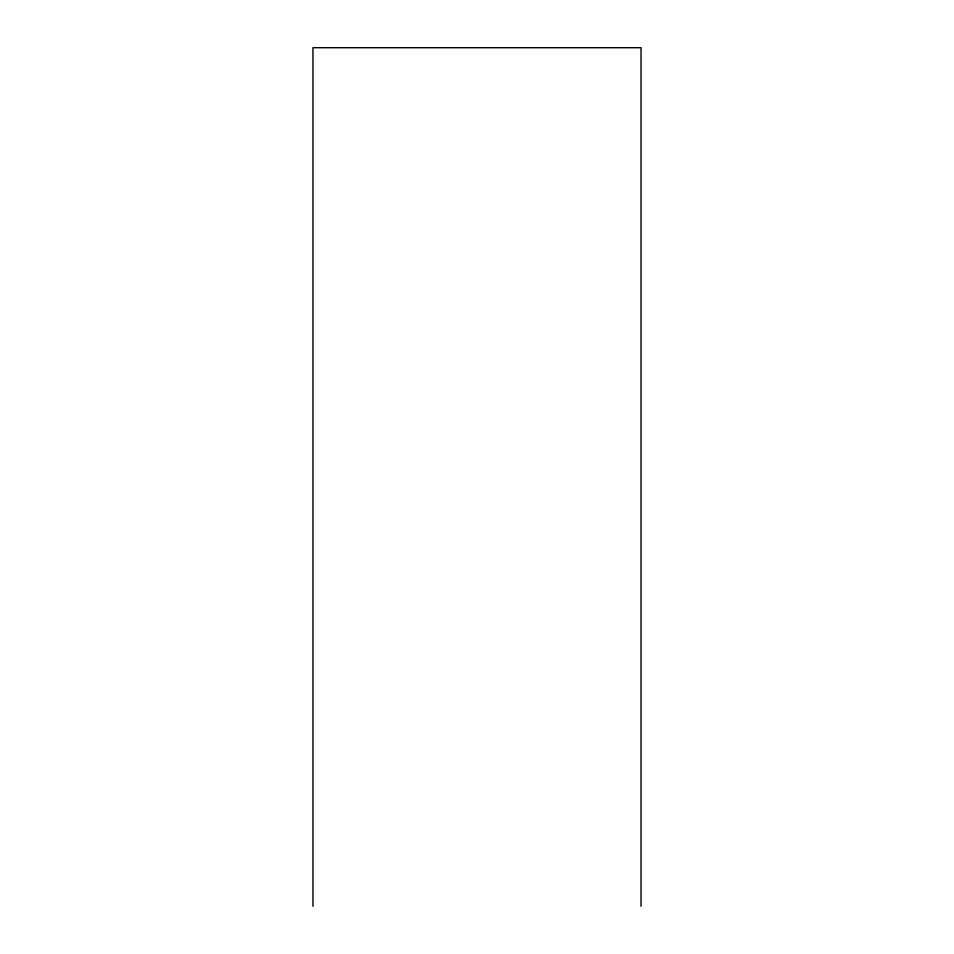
<?xml version="1.0" encoding="UTF-8"?>
<svg xmlns="http://www.w3.org/2000/svg" width="954" height="954" viewBox="0 0 954 954"><rect width="100%" height="100%" fill="white"/><g stroke="black" fill="none" stroke-linecap="round" stroke-linejoin="round"><path stroke-width="1.43" d="M641.04 906.3L641.04 47.7L312.96 47.7L312.96 906.3"/></g></svg>
